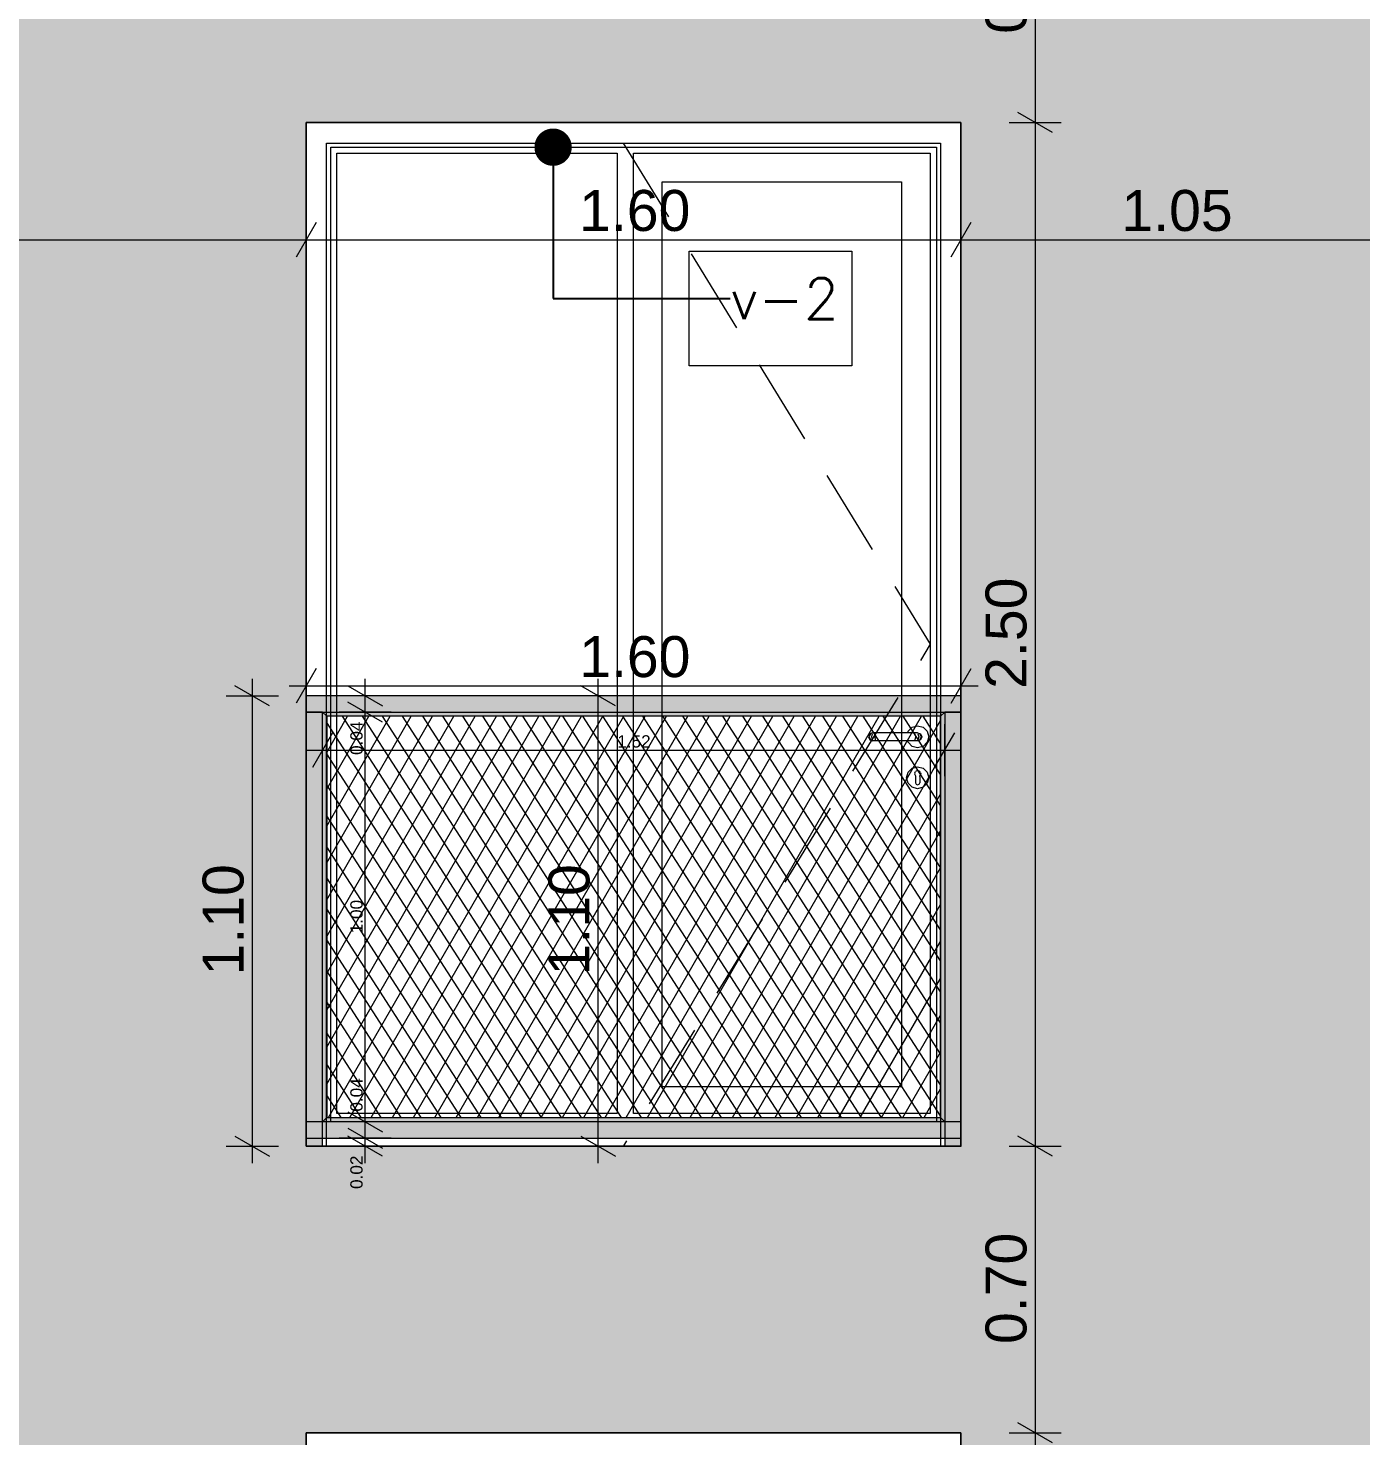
# Model space of a CAD drawing. Header units: millimetres. Extents: x 475616349 to 476941521, y 4620115302 to 4621446928.
# Drawn here: x 476679333 to 476682589, y 4620525313 to 4620528751 of the extents above; entities that cross this region are included whole.
import ezdxf

# ---------------------------------------------------------------- set-up
doc = ezdxf.new("R2010")
doc.units = ezdxf.units.MM
doc.header["$MEASUREMENT"] = 0
doc.linetypes.add('Hidden Line', pattern=[317.5, 211.666667, -105.833333])
for name, color, linetype, lineweight in [('2D Drafting - General_Pen_No__30_Pen_No__9_Pen_No__9_Pen_No__253', 252, 'Continuous', 0), ('2D Drafting - General_Pen_No__30_Pen_No__9_Pen_No__9_Pen_No__7', 7, 'Continuous', 0), ('2D Drafting - General_Pen_No__7_Pen_No__7', 7, 'Continuous', 0), ('New_2D Drafting - General_Pen_No__2_Pen_No__250', 7, 'Continuous', 0), ('New_2D Drafting - General_Pen_No__30_Pen_No__9_Pen_No__9_Pen_No__255', 255, 'Continuous', 0), ('New_2D Drafting - General_Pen_No__30_Pen_No__9_Pen_No__9_Pen_No__7', 7, 'Continuous', 0), ('New_2D Drafting - General_Pen_No__4', 7, 'Continuous', 0), ('New_2D Drafting - General_Pen_No__7', 7, 'Continuous', 0), ('New_Structural - Bearing_Pen_No__250', 7, 'Continuous', 0), ('New_zoma_Pen_No__4', 7, 'Continuous', 0), ('New_zoma_Pen_No__5', 5, 'Continuous', 0), ('New_zoma_Pen_No__7', 7, 'Continuous', 0)]:
    doc.layers.add(name, color=color, linetype=linetype, lineweight=lineweight)
doc.layers.add('New_zoma', color=7, linetype='Continuous')
doc.styles.add('GENERATED_STYLE_1', font='arial.ttf')
doc.dimstyles.new('GENERATED_STYLE__19', dxfattribs={"dimtxt": 100, "dimasz": 64.421331, "dimexe": 0.18, "dimexo": 3, "dimgap": 0.09, "dimtad": 1, "dimlfac": 0.001, "dimzin": 0, "dimdsep": 46, "dimtxsty": 'GENERATED_STYLE_1', "dimblk": 'ARROWHEAD_2', "dimblk1": 'ARROWHEAD_2', "dimblk2": 'ARROWHEAD_2', "dimcen": 0.09, "dimclrd": 7, "dimclre": 7, "dimclrt": 7, "dimadec": 0, "dimazin": 0, "dimtfac": 1, "dimtdec": 4, "dimtmove": 0, "dimatfit": 3, "dimfxl": 1, "dimtolj": 1, "dimtzin": 0, "dimarcsym": 0})
doc.dimstyles.new('GENERATED_STYLE__23', dxfattribs={"dimtxt": 30.000001, "dimasz": 64.421331, "dimexe": 0.18, "dimexo": 3, "dimgap": 0.09, "dimtad": 1, "dimtih": 1, "dimtoh": 1, "dimlfac": 0.001, "dimzin": 0, "dimdsep": 46, "dimtxsty": 'GENERATED_STYLE_1', "dimblk": 'ARROWHEAD_2', "dimblk1": 'ARROWHEAD_2', "dimblk2": 'ARROWHEAD_2', "dimcen": 0.09, "dimclrd": 5, "dimclre": 5, "dimclrt": 5, "dimadec": 0, "dimazin": 0, "dimtfac": 1, "dimtdec": 4, "dimtmove": 0, "dimatfit": 3, "dimfxl": 1, "dimtolj": 1, "dimtzin": 0, "dimarcsym": 0})
doc.dimstyles.new('GENERATED_STYLE__44', dxfattribs={"dimtxt": 30.000001, "dimasz": 64.421331, "dimexe": 0.18, "dimexo": 3, "dimgap": 0.09, "dimtad": 1, "dimlfac": 0.001, "dimzin": 0, "dimdsep": 46, "dimtxsty": 'GENERATED_STYLE_1', "dimblk": 'ARROWHEAD_2', "dimblk1": 'ARROWHEAD_2', "dimblk2": 'ARROWHEAD_2', "dimcen": 0.09, "dimclrd": 5, "dimclre": 5, "dimclrt": 5, "dimadec": 0, "dimazin": 0, "dimtfac": 1, "dimtdec": 4, "dimtmove": 0, "dimatfit": 3, "dimfxl": 1, "dimtolj": 1, "dimtzin": 0, "dimarcsym": 0})
doc.dimstyles.new('GENERATED_STYLE__45', dxfattribs={"dimtxt": 100, "dimasz": 64.421331, "dimexe": 0.18, "dimexo": 3, "dimgap": 0.09, "dimtad": 1, "dimtih": 1, "dimtoh": 1, "dimlfac": 0.001, "dimzin": 0, "dimdsep": 46, "dimtxsty": 'GENERATED_STYLE_1', "dimblk": 'ARROWHEAD_2', "dimblk1": 'ARROWHEAD_2', "dimblk2": 'ARROWHEAD_2', "dimcen": 0.09, "dimclrd": 5, "dimclre": 5, "dimclrt": 5, "dimadec": 0, "dimazin": 0, "dimtfac": 1, "dimtdec": 4, "dimtmove": 0, "dimatfit": 3, "dimfxl": 1, "dimtolj": 1, "dimtzin": 0, "dimarcsym": 0})
doc.dimstyles.new('GENERATED_STYLE__48', dxfattribs={"dimtxt": 0.18, "dimasz": 182.4, "dimexe": 0.18, "dimexo": 0.0625, "dimgap": 0.09, "dimtad": 0, "dimtih": 1, "dimtoh": 1, "dimdec": 4, "dimzin": 0, "dimdsep": 46, "dimcen": 0.09, "dimadec": 0, "dimazin": 0, "dimtfac": 1, "dimtdec": 4, "dimtmove": 0, "dimatfit": 3, "dimldrblk": 'ARROWHEAD_11', "dimfxl": 1, "dimtolj": 1, "dimtzin": 0, "dimarcsym": 0})
doc.dimstyles.new('GENERATED_STYLE__54', dxfattribs={"dimtxt": 100, "dimasz": 64.421331, "dimexe": 0.18, "dimexo": 3, "dimgap": 0.09, "dimtad": 1, "dimlfac": 0.001, "dimzin": 0, "dimdsep": 46, "dimtxsty": 'GENERATED_STYLE_1', "dimblk": 'ARROWHEAD_2', "dimblk1": 'ARROWHEAD_2', "dimblk2": 'ARROWHEAD_2', "dimcen": 0.09, "dimclrd": 5, "dimclre": 5, "dimclrt": 5, "dimadec": 0, "dimazin": 0, "dimtfac": 1, "dimtdec": 4, "dimtmove": 0, "dimatfit": 3, "dimfxl": 1, "dimtolj": 1, "dimtzin": 0, "dimarcsym": 0})

# ---------------------------------------------------------------- blocks, each defined once
blk = doc.blocks.new('*D802', base_point=(476577134.1, 4620325125.7))
at = {"layer": 'New_zoma_Pen_No__4', "color": 7, "linetype": 'Continuous', "lineweight": 0, "transparency": 16777216}
for p, q in [((476681793.4, 4620531720.4), (476681793.4, 4620529220.4)), ((476681729.9, 4620529220.4), (476681857, 4620529220.4)), ((476681835.8, 4620529195.9), (476681751.1, 4620529244.9)), ((476681793.4, 4620529220.4), (476681793.4, 4620528520.4)), ((476681835.8, 4620528495.9), (476681751.1, 4620528544.9)), ((476681729.9, 4620528520.4), (476681857, 4620528520.4)), ((476681793.4, 4620528520.4), (476681793.4, 4620526020.4))]:
    blk.add_line(p, q, dxfattribs=at)
at = {"layer": 'New_zoma_Pen_No__7', "color": 7, "lineweight": 0, "transparency": 16777216, "insert": (476681773.4, 4620528737.4), "char_height": 100, "attachment_point": 7, "rotation": 89.9998, "style": 'GENERATED_STYLE_1'}
blk.add_mtext('\\A1;{\\pql;\\fArial|b0|i0|c0|p34;0.70}', dxfattribs=at)
blk = doc.blocks.new('ARROWHEAD_2')
at = {"color": 0, "linetype": 'Continuous', "lineweight": 0}
for p, q in [((-0.378, -0.655), (0.378, 0.655)), ((0, 0), (-1, 0))]:
    blk.add_line(p, q, dxfattribs=at)
blk = doc.blocks.new('*D803', base_point=(476577134.1, 4620325125.7))
at = {"layer": 'New_zoma_Pen_No__4', "color": 7, "linetype": 'Continuous', "lineweight": 0, "transparency": 16777216}
for p, q in [((476681835.8, 4620528495.9), (476681751.1, 4620528544.9)), ((476681793.4, 4620528520.4), (476681793.4, 4620526020.4)), ((476681729.9, 4620526020.4), (476681857, 4620526020.4)), ((476681835.8, 4620525995.9), (476681751, 4620526044.9)), ((476681793.4, 4620526020.4), (476681793.4, 4620525320.4))]:
    blk.add_line(p, q, dxfattribs=at)
at = {"layer": 'New_zoma_Pen_No__7', "color": 7, "lineweight": 0, "transparency": 16777216, "insert": (476681773.4, 4620527137.4), "char_height": 100, "attachment_point": 7, "rotation": 89.9998, "style": 'GENERATED_STYLE_1'}
blk.add_mtext('\\A1;{\\pql;\\fArial|b0|i0|c0|p34;2.50}', dxfattribs=at)
blk = doc.blocks.new('*D804', base_point=(476577134.1, 4620325125.7))
at = {"layer": 'New_zoma_Pen_No__4', "color": 7, "linetype": 'Continuous', "lineweight": 0, "transparency": 16777216}
for p, q in [((476681835.8, 4620525995.9), (476681751, 4620526044.9)), ((476681793.4, 4620526020.4), (476681793.4, 4620525320.4)), ((476681835.8, 4620525295.9), (476681751, 4620525344.9)), ((476681729.8, 4620525320.4), (476681857, 4620525320.4))]:
    blk.add_line(p, q, dxfattribs=at)
at = {"layer": 'New_zoma_Pen_No__7', "color": 7, "lineweight": 0, "transparency": 16777216, "insert": (476681773.4, 4620525537.4), "char_height": 100, "attachment_point": 7, "rotation": 89.9998, "style": 'GENERATED_STYLE_1'}
blk.add_mtext('\\A1;{\\pql;\\fArial|b0|i0|c0|p34;0.70}', dxfattribs=at)
blk = doc.blocks.new('*D805', base_point=(476577134.1, 4620325125.7))
at = {"layer": 'New_zoma_Pen_No__4', "color": 7, "linetype": 'Continuous', "lineweight": 0, "transparency": 16777216}
for p, q in [((476681793.4, 4620526020.4), (476681793.4, 4620525320.4)), ((476681835.8, 4620525295.9), (476681751, 4620525344.9)), ((476681729.8, 4620525320.4), (476681857, 4620525320.4)), ((476681793.4, 4620525320.4), (476681793.4, 4620522820.4)), ((476681729.8, 4620522820.4), (476681857, 4620522820.4)), ((476681835.8, 4620522795.9), (476681751, 4620522844.9)), ((476681793.4, 4620522820.4), (476681793.4, 4620522120.4))]:
    blk.add_line(p, q, dxfattribs=at)
at = {"layer": 'New_zoma_Pen_No__7', "color": 7, "lineweight": 0, "transparency": 16777216, "insert": (476681773.4, 4620523937.4), "char_height": 100, "attachment_point": 7, "rotation": 89.9998, "style": 'GENERATED_STYLE_1'}
blk.add_mtext('\\A1;{\\pql;\\fArial|b0|i0|c0|p34;2.50}', dxfattribs=at)
blk = doc.blocks.new('*D811', base_point=(476577134.1, 4620325125.7))
at = {"layer": 'New_zoma_Pen_No__4', "color": 7, "linetype": 'Continuous', "lineweight": 0, "transparency": 16777216}
for p, q in [((476679880.5, 4620527161.9), (476679880.5, 4620527120.4)), ((476679817, 4620527120.4), (476679944.1, 4620527120.4)), ((476679922.9, 4620527095.9), (476679838.2, 4620527144.9)), ((476679880.5, 4620527120.4), (476679880.5, 4620526020.4)), ((476679817, 4620526020.4), (476679944.1, 4620526020.4)), ((476679838.2, 4620526044.9), (476679922.9, 4620525995.9)), ((476679880.5, 4620526020.4), (476679880.5, 4620525979))]:
    blk.add_line(p, q, dxfattribs=at)
at = {"layer": 'New_zoma_Pen_No__7', "color": 7, "lineweight": 0, "transparency": 16777216, "insert": (476679860.5, 4620526437.4), "char_height": 100, "attachment_point": 7, "rotation": 89.9998, "style": 'GENERATED_STYLE_1'}
blk.add_mtext('\\A1;{\\pql;\\fArial|b0|i0|c0|p34;1.10}', dxfattribs=at)
blk = doc.blocks.new('*D814', base_point=(476577134.1, 4620325125.7))
at = {"layer": 'New_zoma_Pen_No__4', "color": 7, "linetype": 'Continuous', "lineweight": 0, "transparency": 16777216}
for p, q in [((476676280.5, 4620527161.9), (476676280.5, 4620527120.4)), ((476676217, 4620527120.4), (476676344.1, 4620527120.4)), ((476676322.9, 4620527096), (476676238.1, 4620527144.9)), ((476676280.5, 4620527120.4), (476676280.5, 4620526020.4)), ((476676217, 4620526020.4), (476676344.1, 4620526020.4)), ((476676238.1, 4620526044.9), (476676322.9, 4620525996)), ((476676280.5, 4620526020.4), (476676280.5, 4620525979))]:
    blk.add_line(p, q, dxfattribs=at)
at = {"layer": 'New_zoma_Pen_No__7', "color": 7, "lineweight": 0, "transparency": 16777216, "insert": (476676260.5, 4620526437.4), "char_height": 100, "attachment_point": 7, "rotation": 89.9998, "style": 'GENERATED_STYLE_1'}
blk.add_mtext('\\A1;{\\pql;\\fArial|b0|i0|c0|p34;1.10}', dxfattribs=at)
blk = doc.blocks.new('*D1989', base_point=(476577134.1, 4620325125.7))
at = {"layer": 'New_zoma_Pen_No__5', "color": 5, "linetype": 'Continuous', "lineweight": 0, "transparency": 16777216}
for p, q in [((476680036.7, 4620527187.2), (476679987.7, 4620527102.4)), ((476680012.2, 4620527081.3), (476680012.2, 4620527208.4)), ((476681587.7, 4620527102.4), (476681636.7, 4620527187.2)), ((476681612.2, 4620527081.3), (476681612.2, 4620527208.4)), ((476679970.8, 4620527144.8), (476680012.2, 4620527144.8)), ((476680012.2, 4620527144.8), (476681612.2, 4620527144.8)), ((476681612.2, 4620527144.8), (476681653.7, 4620527144.8))]:
    blk.add_line(p, q, dxfattribs=at)
at = {"layer": 'New_zoma_Pen_No__5', "color": 5, "lineweight": 0, "transparency": 16777216, "insert": (476680679.2, 4620527164.8), "char_height": 100, "attachment_point": 7, "style": 'GENERATED_STYLE_1'}
blk.add_mtext('\\A1;{\\pql;\\fArial|b0|i0|c0|p34;1.60}', dxfattribs=at)
blk = doc.blocks.new('*D1990', base_point=(476577134.1, 4620325125.7))
at = {"layer": 'New_zoma_Pen_No__5', "color": 5, "linetype": 'Continuous', "lineweight": 0, "transparency": 16777216}
for p, q in [((476680052.2, 4620526924.2), (476680052.2, 4620527051.4)), ((476681572.2, 4620526924.2), (476681572.2, 4620527051.4)), ((476680076.7, 4620527030.2), (476680027.7, 4620526945.4)), ((476681547.7, 4620526945.4), (476681596.7, 4620527030.2)), ((476680010.8, 4620526987.8), (476680052.2, 4620526987.8)), ((476680052.2, 4620526987.8), (476681572.2, 4620526987.8)), ((476681572.2, 4620526987.8), (476681613.7, 4620526987.8))]:
    blk.add_line(p, q, dxfattribs=at)
at = {"layer": 'New_zoma_Pen_No__5', "color": 5, "lineweight": 0, "transparency": 16777216, "insert": (476680772.3, 4620526993.8), "char_height": 30, "attachment_point": 7, "style": 'GENERATED_STYLE_1'}
blk.add_mtext('\\A1;{\\pql;\\fArial|b0|i0|c0|p34;1.52}', dxfattribs=at)
blk = doc.blocks.new('ARROWHEAD_11')
at = {"color": 0, "linetype": 'Continuous', "lineweight": 0}
blk.add_line((0, 0), (-1, 0), dxfattribs=at)
at = {"color": 0, "linetype": 'Continuous', "lineweight": 0, "const_width": 0.25, "flags": 128}
blk.add_lwpolyline([(-0.125, 0, 1), (0.125, 0, 1)], format="xyb", close=True, dxfattribs=at)
blk = doc.blocks.new('*D2150', base_point=(476577134.1, 4620325125.7))
at = {"layer": 'New_zoma_Pen_No__4', "color": 7, "linetype": 'Continuous', "lineweight": 0, "transparency": 16777216}
for p, q in [((476676412, 4620524970.9), (476676412, 4620525098)), ((476678012, 4620524970.8), (476678012, 4620525098)), ((476676436.5, 4620525076.8), (476676387.5, 4620524992)), ((476678036.5, 4620525076.8), (476677987.5, 4620524992)), ((476676412, 4620525034.4), (476678012, 4620525034.4)), ((476678012, 4620525034.4), (476680012, 4620525034.4))]:
    blk.add_line(p, q, dxfattribs=at)
at = {"layer": 'New_zoma_Pen_No__7', "color": 7, "lineweight": 0, "transparency": 16777216, "insert": (476677079, 4620525054.4), "char_height": 100, "attachment_point": 7, "rotation": 359.9998, "style": 'GENERATED_STYLE_1'}
blk.add_mtext('\\A1;{\\pql;\\fArial|b0|i0|c0|p34;1.60}', dxfattribs=at)
blk = doc.blocks.new('*D2151', base_point=(476577134.1, 4620325125.7))
at = {"layer": 'New_zoma_Pen_No__4', "color": 7, "linetype": 'Continuous', "lineweight": 0, "transparency": 16777216}
for p, q in [((476678012, 4620524970.8), (476678012, 4620525098)), ((476680012, 4620524970.8), (476680012, 4620525098)), ((476678036.5, 4620525076.8), (476677987.5, 4620524992)), ((476680036.5, 4620525076.8), (476679987.5, 4620524992)), ((476678012, 4620525034.4), (476680012, 4620525034.4)), ((476680012, 4620525034.4), (476681612, 4620525034.4))]:
    blk.add_line(p, q, dxfattribs=at)
at = {"layer": 'New_zoma_Pen_No__7', "color": 7, "lineweight": 0, "transparency": 16777216, "insert": (476678879, 4620525054.4), "char_height": 100, "attachment_point": 7, "rotation": 359.9998, "style": 'GENERATED_STYLE_1'}
blk.add_mtext('\\A1;{\\pql;\\fArial|b0|i0|c0|p34;2.00}', dxfattribs=at)
blk = doc.blocks.new('*D2152', base_point=(476577134.1, 4620325125.7))
at = {"layer": 'New_zoma_Pen_No__4', "color": 7, "linetype": 'Continuous', "lineweight": 0, "transparency": 16777216}
for p, q in [((476680012, 4620524970.8), (476680012, 4620525098)), ((476681612, 4620524970.8), (476681612, 4620525098)), ((476680036.5, 4620525076.8), (476679987.5, 4620524992)), ((476681636.5, 4620525076.8), (476681587.5, 4620524992)), ((476680012, 4620525034.4), (476681612, 4620525034.4)), ((476681612, 4620525034.4), (476682662, 4620525034.4))]:
    blk.add_line(p, q, dxfattribs=at)
at = {"layer": 'New_zoma_Pen_No__7', "color": 7, "lineweight": 0, "transparency": 16777216, "insert": (476680679, 4620525054.4), "char_height": 100, "attachment_point": 7, "rotation": 359.9998, "style": 'GENERATED_STYLE_1'}
blk.add_mtext('\\A1;{\\pql;\\fArial|b0|i0|c0|p34;1.60}', dxfattribs=at)
blk = doc.blocks.new('*D2153', base_point=(476577134.1, 4620325125.7))
at = {"layer": 'New_zoma_Pen_No__4', "color": 7, "linetype": 'Continuous', "lineweight": 0, "transparency": 16777216}
for p, q in [((476681612, 4620524970.8), (476681612, 4620525098)), ((476682662, 4620524970.8), (476682662, 4620525098)), ((476681636.5, 4620525076.8), (476681587.5, 4620524992)), ((476682637.5, 4620524992), (476682686.5, 4620525076.8)), ((476681612, 4620525034.4), (476682662, 4620525034.4)), ((476682662, 4620525034.4), (476682703.5, 4620525034.4))]:
    blk.add_line(p, q, dxfattribs=at)
at = {"layer": 'New_zoma_Pen_No__7', "color": 7, "lineweight": 0, "transparency": 16777216, "insert": (476682004, 4620525054.4), "char_height": 100, "attachment_point": 7, "rotation": 359.9998, "style": 'GENERATED_STYLE_1'}
blk.add_mtext('\\A1;{\\pql;\\fArial|b0|i0|c0|p34;1.05}', dxfattribs=at)
blk = doc.blocks.new('*D2155', base_point=(476577134.1, 4620325125.7))
at = {"layer": 'New_zoma_Pen_No__4', "color": 7, "linetype": 'Continuous', "lineweight": 0, "transparency": 16777216}
for p, q in [((476676412, 4620528170.9), (476676412, 4620528298)), ((476678012, 4620528170.8), (476678012, 4620528298)), ((476676436.5, 4620528276.8), (476676387.5, 4620528192)), ((476678036.5, 4620528276.8), (476677987.5, 4620528192)), ((476676412, 4620528234.4), (476678012, 4620528234.4)), ((476678012, 4620528234.4), (476680012, 4620528234.4))]:
    blk.add_line(p, q, dxfattribs=at)
at = {"layer": 'New_zoma_Pen_No__7', "color": 7, "lineweight": 0, "transparency": 16777216, "insert": (476677079, 4620528254.4), "char_height": 100, "attachment_point": 7, "rotation": 359.9998, "style": 'GENERATED_STYLE_1'}
blk.add_mtext('\\A1;{\\pql;\\fArial|b0|i0|c0|p34;1.60}', dxfattribs=at)
blk = doc.blocks.new('*D2156', base_point=(476577134.1, 4620325125.7))
at = {"layer": 'New_zoma_Pen_No__4', "color": 7, "linetype": 'Continuous', "lineweight": 0, "transparency": 16777216}
for p, q in [((476678012, 4620528170.8), (476678012, 4620528298)), ((476680012, 4620528170.8), (476680012, 4620528298)), ((476678036.5, 4620528276.8), (476677987.5, 4620528192)), ((476680036.5, 4620528276.8), (476679987.5, 4620528192)), ((476678012, 4620528234.4), (476680012, 4620528234.4)), ((476680012, 4620528234.4), (476681612, 4620528234.4))]:
    blk.add_line(p, q, dxfattribs=at)
at = {"layer": 'New_zoma_Pen_No__7', "color": 7, "lineweight": 0, "transparency": 16777216, "insert": (476678879, 4620528254.4), "char_height": 100, "attachment_point": 7, "rotation": 359.9998, "style": 'GENERATED_STYLE_1'}
blk.add_mtext('\\A1;{\\pql;\\fArial|b0|i0|c0|p34;2.00}', dxfattribs=at)
blk = doc.blocks.new('*D2157', base_point=(476577134.1, 4620325125.7))
at = {"layer": 'New_zoma_Pen_No__4', "color": 7, "linetype": 'Continuous', "lineweight": 0, "transparency": 16777216}
for p, q in [((476680012, 4620528170.8), (476680012, 4620528298)), ((476681612, 4620528170.8), (476681612, 4620528298)), ((476680036.5, 4620528276.8), (476679987.5, 4620528192)), ((476681636.5, 4620528276.8), (476681587.5, 4620528192)), ((476680012, 4620528234.4), (476681612, 4620528234.4)), ((476681612, 4620528234.4), (476682662, 4620528234.4))]:
    blk.add_line(p, q, dxfattribs=at)
at = {"layer": 'New_zoma_Pen_No__7', "color": 7, "lineweight": 0, "transparency": 16777216, "insert": (476680679, 4620528254.4), "char_height": 100, "attachment_point": 7, "rotation": 359.9998, "style": 'GENERATED_STYLE_1'}
blk.add_mtext('\\A1;{\\pql;\\fArial|b0|i0|c0|p34;1.60}', dxfattribs=at)
blk = doc.blocks.new('*D2158', base_point=(476577134.1, 4620325125.7))
at = {"layer": 'New_zoma_Pen_No__4', "color": 7, "linetype": 'Continuous', "lineweight": 0, "transparency": 16777216}
for p, q in [((476681612, 4620528170.8), (476681612, 4620528298)), ((476682662, 4620528170.8), (476682662, 4620528298)), ((476681636.5, 4620528276.8), (476681587.5, 4620528192)), ((476682637.5, 4620528192), (476682686.5, 4620528276.8)), ((476681612, 4620528234.4), (476682662, 4620528234.4)), ((476682662, 4620528234.4), (476682703.5, 4620528234.4))]:
    blk.add_line(p, q, dxfattribs=at)
at = {"layer": 'New_zoma_Pen_No__7', "color": 7, "lineweight": 0, "transparency": 16777216, "insert": (476682004, 4620528254.4), "char_height": 100, "attachment_point": 7, "rotation": 359.9998, "style": 'GENERATED_STYLE_1'}
blk.add_mtext('\\A1;{\\pql;\\fArial|b0|i0|c0|p34;1.05}', dxfattribs=at)
blk = doc.blocks.new('*D2160', base_point=(476577134.1, 4620325125.7))
at = {"layer": 'New_zoma_Pen_No__4', "color": 7, "linetype": 'Continuous', "lineweight": 0, "transparency": 16777216}
for p, q in [((476678012, 4620531370.9), (476678012, 4620531498)), ((476676436.5, 4620531476.8), (476676387.5, 4620531392.1)), ((476678036.5, 4620531476.8), (476677987.5, 4620531392)), ((476676412, 4620531434.4), (476678012, 4620531434.4)), ((476678012, 4620531434.4), (476680012, 4620531434.4))]:
    blk.add_line(p, q, dxfattribs=at)
at = {"layer": 'New_zoma_Pen_No__7', "color": 7, "lineweight": 0, "transparency": 16777216, "insert": (476677079, 4620531454.4), "char_height": 100, "attachment_point": 7, "rotation": 359.9998, "style": 'GENERATED_STYLE_1'}
blk.add_mtext('\\A1;{\\pql;\\fArial|b0|i0|c0|p34;1.60}', dxfattribs=at)
blk = doc.blocks.new('*D2161', base_point=(476577134.1, 4620325125.7))
at = {"layer": 'New_zoma_Pen_No__4', "color": 7, "linetype": 'Continuous', "lineweight": 0, "transparency": 16777216}
for p, q in [((476680012, 4620531370.9), (476680012, 4620531498)), ((476678036.5, 4620531476.8), (476677987.5, 4620531392)), ((476680036.5, 4620531476.8), (476679987.6, 4620531392)), ((476678012, 4620531434.4), (476680012, 4620531434.4)), ((476680012, 4620531434.4), (476681612, 4620531434.4))]:
    blk.add_line(p, q, dxfattribs=at)
at = {"layer": 'New_zoma_Pen_No__7', "color": 7, "lineweight": 0, "transparency": 16777216, "insert": (476678879, 4620531454.4), "char_height": 100, "attachment_point": 7, "rotation": 359.9998, "style": 'GENERATED_STYLE_1'}
blk.add_mtext('\\A1;{\\pql;\\fArial|b0|i0|c0|p34;2.00}', dxfattribs=at)
blk = doc.blocks.new('*D2162', base_point=(476577134.1, 4620325125.7))
at = {"layer": 'New_zoma_Pen_No__4', "color": 7, "linetype": 'Continuous', "lineweight": 0, "transparency": 16777216}
for p, q in [((476681612, 4620531370.8), (476681612, 4620531498)), ((476680036.5, 4620531476.8), (476679987.6, 4620531392)), ((476681636.5, 4620531476.8), (476681587.6, 4620531392)), ((476680012, 4620531434.4), (476681612, 4620531434.4)), ((476681612, 4620531434.4), (476682662, 4620531434.4))]:
    blk.add_line(p, q, dxfattribs=at)
at = {"layer": 'New_zoma_Pen_No__7', "color": 7, "lineweight": 0, "transparency": 16777216, "insert": (476680679, 4620531454.4), "char_height": 100, "attachment_point": 7, "rotation": 359.9998, "style": 'GENERATED_STYLE_1'}
blk.add_mtext('\\A1;{\\pql;\\fArial|b0|i0|c0|p34;1.60}', dxfattribs=at)
blk = doc.blocks.new('*D2163', base_point=(476577134.1, 4620325125.7))
at = {"layer": 'New_zoma_Pen_No__4', "color": 7, "linetype": 'Continuous', "lineweight": 0, "transparency": 16777216}
for p, q in [((476682662, 4620531370.8), (476682662, 4620531498)), ((476681636.5, 4620531476.8), (476681587.6, 4620531392)), ((476682637.6, 4620531392), (476682686.5, 4620531476.8)), ((476681612, 4620531434.4), (476682662, 4620531434.4)), ((476682662, 4620531434.4), (476682703.5, 4620531434.4))]:
    blk.add_line(p, q, dxfattribs=at)
at = {"layer": 'New_zoma_Pen_No__7', "color": 7, "lineweight": 0, "transparency": 16777216, "insert": (476682004, 4620531454.4), "char_height": 100, "attachment_point": 7, "rotation": 359.9998, "style": 'GENERATED_STYLE_1'}
blk.add_mtext('\\A1;{\\pql;\\fArial|b0|i0|c0|p34;1.05}', dxfattribs=at)
blk = doc.blocks.new('*D2368', base_point=(476577134.1, 4620325125.7))
at = {"layer": 'New_zoma_Pen_No__5', "color": 5, "linetype": 'Continuous', "lineweight": 0, "transparency": 16777216}
for p, q in [((476680725.5, 4620527120.4), (476680725.5, 4620527161.9)), ((476680789.1, 4620527120.4), (476680661.9, 4620527120.4)), ((476680767.9, 4620527095.9), (476680683.1, 4620527144.9)), ((476680725.5, 4620526020.4), (476680725.5, 4620527120.4)), ((476680789.1, 4620526020.4), (476680661.9, 4620526020.4)), ((476680683.1, 4620526044.9), (476680767.9, 4620525995.9)), ((476680725.5, 4620525979), (476680725.5, 4620526020.4))]:
    blk.add_line(p, q, dxfattribs=at)
at = {"layer": 'New_zoma_Pen_No__5', "color": 5, "lineweight": 0, "transparency": 16777216, "insert": (476680705.5, 4620526437.4), "char_height": 100, "attachment_point": 7, "rotation": 90, "style": 'GENERATED_STYLE_1'}
blk.add_mtext('\\A1;{\\pql;\\fArial|b0|i0|c0|p34;1.10}', dxfattribs=at)
blk = doc.blocks.new('*D2369', base_point=(476577134.1, 4620325125.7))
at = {"layer": 'New_zoma_Pen_No__5', "color": 5, "linetype": 'Continuous', "lineweight": 0, "transparency": 16777216}
for p, q in [((476680114.1, 4620526064.9), (476680198.8, 4620526015.9)), ((476680220, 4620526040.4), (476680092.9, 4620526040.4)), ((476680220, 4620526020.4), (476680092.9, 4620526020.4)), ((476680198.8, 4620525995.9), (476680114.1, 4620526044.9)), ((476680156.4, 4620526020.4), (476680156.4, 4620526040.4)), ((476680156.4, 4620525979), (476680156.4, 4620526020.4))]:
    blk.add_line(p, q, dxfattribs=at)
at = {"layer": 'New_zoma_Pen_No__5', "color": 5, "lineweight": 0, "transparency": 16777216, "insert": (476680150.4, 4620525916.1), "char_height": 30, "attachment_point": 7, "rotation": 90, "style": 'GENERATED_STYLE_1'}
blk.add_mtext('\\A1;{\\pql;\\fArial|b0|i0|c0|p34;0.02}', dxfattribs=at)
blk = doc.blocks.new('*D2370', base_point=(476577134.1, 4620325125.7))
at = {"layer": 'New_zoma_Pen_No__5', "color": 5, "linetype": 'Continuous', "lineweight": 0, "transparency": 16777216}
for p, q in [((476680114.1, 4620526104.9), (476680198.8, 4620526055.9)), ((476680220, 4620526080.4), (476680092.9, 4620526080.4)), ((476680114.1, 4620526064.9), (476680198.8, 4620526015.9)), ((476680156.4, 4620526040.4), (476680156.4, 4620526080.4)), ((476680220, 4620526040.4), (476680092.9, 4620526040.4)), ((476680198.8, 4620525995.9), (476680114.1, 4620526044.9))]:
    blk.add_line(p, q, dxfattribs=at)
blk = doc.blocks.new('*D2371', base_point=(476577134.1, 4620325125.7))
at = {"layer": 'New_zoma_Pen_No__5', "color": 5, "linetype": 'Continuous', "lineweight": 0, "transparency": 16777216}
for p, q in [((476680198.8, 4620527055.9), (476680114.1, 4620527104.9)), ((476680220, 4620527080.4), (476680092.9, 4620527080.4)), ((476680156.4, 4620526080.4), (476680156.4, 4620527080.4)), ((476680114.1, 4620526104.9), (476680198.8, 4620526055.9)), ((476680220, 4620526080.4), (476680092.9, 4620526080.4))]:
    blk.add_line(p, q, dxfattribs=at)
at = {"layer": 'New_zoma_Pen_No__5', "color": 5, "lineweight": 0, "transparency": 16777216, "char_height": 30, "attachment_point": 7, "rotation": 90, "style": 'GENERATED_STYLE_1'}
for s, insert in [('\\A1;{\\pql;\\fArial|b0|i0|c0|p34;0.04}', (476680150.4, 4620526976.1)), ('\\A1;{\\pql;\\fArial|b0|i0|c0|p34;1.00}', (476680150.4, 4620526540.5)), ('\\A1;{\\pql;\\fArial|b0|i0|c0|p34;0.04}', (476680150.4, 4620526104.9))]:
    blk.add_mtext(s, dxfattribs=dict(at, insert=insert))
blk = doc.blocks.new('*D2372', base_point=(476577134.1, 4620325125.7))
at = {"layer": 'New_zoma_Pen_No__5', "color": 5, "linetype": 'Continuous', "lineweight": 0, "transparency": 16777216}
for p, q in [((476680156.4, 4620527120.4), (476680156.4, 4620527161.9)), ((476680220, 4620527120.4), (476680092.9, 4620527120.4)), ((476680114.1, 4620527144.9), (476680198.8, 4620527095.9)), ((476680156.4, 4620527080.4), (476680156.4, 4620527120.4)), ((476680198.8, 4620527055.9), (476680114.1, 4620527104.9)), ((476680220, 4620527080.4), (476680092.9, 4620527080.4))]:
    blk.add_line(p, q, dxfattribs=at)

msp = doc.modelspace()

# ---------------------------------------------------------------- hatches: boundary and pattern name
at = {"layer": '2D Drafting - General_Pen_No__30_Pen_No__9_Pen_No__9_Pen_No__253', "linetype": 'Continuous', "lineweight": 0}
h = msp.add_hatch(dxfattribs=at)
h.set_pattern_fill('BRICK___RUNNING_BOND', color=252, style=0, pattern_type=2)
h.set_pattern_definition([(0, (476692910.175, 4620522353.93), (0, 66.64), []), (90, (476692910.17, 4620522353.93), (-244.8, 0), [66.64, -66.64]), (90, (476693032.57, 4620522420.57), (-244.8, 0), [66.64, -66.64])])
h.paths.add_polyline_path([(476668932.159, 4620517320.329), (476672162.12, 4620517320.329), (476672162.12, 4620522126.83), (476671562.315, 4620522126.83), (476671562.315, 4620532420.374), (476675362.171, 4620532420.374), (476675362.171, 4620519520.275), (476678173.798, 4620519520.275), (476678173.798, 4620519520.362), (476679062.487, 4620519520.362), (476680662.487, 4620519520.362), (476682662.007, 4620519520.362), (476682662.007, 4620532420.362), (476688462.006, 4620532420.362), (476688462.006, 4620519520.362), (476689632.042, 4620519520.362), (476689632.042, 4620532819.955), (476688550.503, 4620532819.955), (476682661.97, 4620532819.955), (476668932.159, 4620532819.955)])
h.paths.add_polyline_path([(476669461.785, 4620525320.362), (476669461.785, 4620523720.362), (476671061.785, 4620523720.362), (476671061.785, 4620525320.362)], flags=0)
h.paths.add_polyline_path([(476669461.785, 4620526920.362), (476671061.785, 4620526920.362), (476671061.785, 4620528520.362), (476669461.785, 4620528520.362)], flags=0)
h.paths.add_polyline_path([(476669461.789, 4620531720.362), (476669461.789, 4620530120.362), (476671061.789, 4620530120.362), (476671061.789, 4620531720.362)], flags=0)
h.paths.add_polyline_path([(476671061.361, 4620518320.362), (476671061.361, 4620518920.362), (476669461.789, 4620518920.362), (476669461.789, 4620518320.362)], flags=0)
h.paths.add_polyline_path([(476669461.789, 4620520520.362), (476671061.789, 4620520520.362), (476671061.789, 4620522120.362), (476669461.789, 4620522120.362)], flags=0)
h.paths.add_polyline_path([(476676411.99, 4620528520.412), (476676411.99, 4620526020.412), (476678011.99, 4620526020.412), (476678011.99, 4620528520.412)], flags=0)
h.paths.add_polyline_path([(476678011.99, 4620522820.412), (476678011.99, 4620525320.412), (476676411.99, 4620525320.412), (476676411.99, 4620522820.412)], flags=0)
h.paths.add_polyline_path([(476676411.99, 4620529220.412), (476678011.99, 4620529220.412), (476678011.99, 4620531720.412), (476676411.99, 4620531720.412)], flags=0)
h.paths.add_polyline_path([(476680012.004, 4620531720.412), (476680012.004, 4620529220.412), (476681612.004, 4620529220.412), (476681612.004, 4620531720.412)], flags=0)
h.paths.add_polyline_path([(476680012.004, 4620528520.412), (476680012.004, 4620526020.412), (476681612.004, 4620526020.412), (476681612.004, 4620528520.412)], flags=0)
h.paths.add_polyline_path([(476680012.004, 4620522120.412), (476680012.004, 4620519620.412), (476680016.12, 4620519620.412), (476681612.004, 4620519620.412), (476681612.004, 4620522120.412)], flags=0)
h.paths.add_polyline_path([(476680012.004, 4620522820.412), (476681612.004, 4620522820.412), (476681612.004, 4620525320.412), (476680012.004, 4620525320.412)], flags=0)
at = {"layer": 'New_2D Drafting - General_Pen_No__30_Pen_No__9_Pen_No__9_Pen_No__255', "linetype": 'Continuous', "lineweight": 0}
for points in [[(476680012.219, 4620527120.413), (476680012.219, 4620527080.413), (476681612.219, 4620527080.413), (476681612.219, 4620527120.413)], [(476680012.206, 4620526020.412), (476680052.213, 4620526020.412), (476680052.213, 4620527080.413), (476680012.206, 4620527080.413)], [(476680062.213, 4620526090.412), (476680052.213, 4620526080.412), (476680052.213, 4620527080.413), (476680062.213, 4620527070.413)], [(476680062.213, 4620527070.413), (476680052.213, 4620527080.413), (476681572.213, 4620527080.413), (476681562.213, 4620527070.413)], [(476681572.213, 4620526080.412), (476681562.213, 4620526090.412), (476681562.213, 4620527070.413), (476681572.213, 4620527080.413)], [(476681572.213, 4620526020.412), (476681612.219, 4620526020.412), (476681612.219, 4620527080.413), (476681572.213, 4620527080.413)], [(476680052.213, 4620526080.412), (476680062.213, 4620526090.412), (476681562.213, 4620526090.412), (476681572.213, 4620526080.412)], [(476680012.206, 4620526080.412), (476680012.206, 4620526040.412), (476681612.219, 4620526040.412), (476681612.219, 4620526080.412)]]:
    msp.add_hatch(color=255, dxfattribs=at).paths.add_polyline_path(points)
at = {"layer": 'New_2D Drafting - General_Pen_No__7', "linetype": 'Continuous', "lineweight": 0}
h = msp.add_hatch(dxfattribs=at)
h.set_pattern_fill('BATT_INSULATION', style=0, pattern_type=2)
h.set_pattern_definition([(60, (476577134.07, 4620325125.74), (-38.971143, 22.5), []), (122.833095, (476577134.07, 4620325125.74), (36.80608, 18.75), [])])
h.paths.add_polyline_path([(476681562.213, 4620527070.413), (476680062.213, 4620527070.413), (476680062.213, 4620526090.412), (476681562.213, 4620526090.412)])

# ---------------------------------------------------------------- linework, layer by layer
at = {"layer": '2D Drafting - General_Pen_No__30_Pen_No__9_Pen_No__9_Pen_No__7', "color": 7, "linetype": 'Continuous', "lineweight": 0, "flags": 128}
for points in [[(476680012.004, 4620528520.412), (476680012.004, 4620526020.412), (476681612.004, 4620526020.412), (476681612.004, 4620528520.412)], [(476680012.004, 4620522820.412), (476681612.004, 4620522820.412), (476681612.004, 4620525320.412), (476680012.004, 4620525320.412)]]:
    msp.add_lwpolyline(points, close=True, dxfattribs=at)
at = {"layer": '2D Drafting - General_Pen_No__7_Pen_No__7', "color": 7, "linetype": 'Continuous', "lineweight": 0, "flags": 128}
for points in [[(476681607.879, 4620526020.399), (476680011.995, 4620526020.405), (476680012.004, 4620528520.405), (476681612.004, 4620528520.399)], [(476681612.004, 4620528520.399), (476681611.995, 4620526020.399), (476681607.879, 4620526020.399)], [(476681607.879, 4620522820.399), (476680011.995, 4620522820.405), (476680012.004, 4620525320.405), (476681612.004, 4620525320.399)], [(476681612.004, 4620525320.399), (476681611.995, 4620522820.399), (476681607.879, 4620522820.399)]]:
    msp.add_lwpolyline(points, dxfattribs=at)
for points in [[(476680062.004, 4620528470.403), (476681562.004, 4620528470.398), (476681561.995, 4620526020.4), (476680061.995, 4620526020.406)], [(476680072.004, 4620528460.403), (476681552.004, 4620528460.398), (476681551.995, 4620526080.401), (476680071.995, 4620526080.406)], [(476680087.003, 4620528445.403), (476680772.003, 4620528445.401), (476680771.995, 4620526100.403), (476680086.995, 4620526100.406)], [(476680811.999, 4620528445.401), (476681537.003, 4620528445.398), (476681536.995, 4620526100.401), (476680811.995, 4620526100.403)], [(476680882.003, 4620528375.401), (476681467.003, 4620528375.399), (476681466.996, 4620526165.401), (476680881.996, 4620526165.403)]]:
    msp.add_lwpolyline(points, close=True, dxfattribs=at)
at = {"layer": '2D Drafting - General_Pen_No__7_Pen_No__7', "color": 7, "linetype": 'Hidden Line', "lineweight": 0, "flags": 128}
msp.add_lwpolyline([(476680787.004, 4620528470.401), (476681536.999, 4620527246.276), (476680787.772, 4620526021.686)], dxfattribs=at)
at = {"layer": 'New_2D Drafting - General_Pen_No__2_Pen_No__250', "color": 7, "linetype": 'Continuous', "lineweight": 0, "flags": 128}
msp.add_lwpolyline([(476680948.097, 4620528206.033), (476681345.097, 4620528206.033), (476681345.097, 4620527926.345), (476680948.097, 4620527926.345)], close=True, dxfattribs=at)
at = {"layer": 'New_2D Drafting - General_Pen_No__30_Pen_No__9_Pen_No__9_Pen_No__7', "color": 7, "linetype": 'Continuous', "lineweight": 0, "flags": 128}
for points in [[(476680012.219, 4620527120.413), (476680012.219, 4620527080.413), (476681612.219, 4620527080.413), (476681612.219, 4620527120.413)], [(476680012.206, 4620526020.412), (476680052.213, 4620526020.412), (476680052.213, 4620527080.413), (476680012.206, 4620527080.413)], [(476680062.213, 4620526090.412), (476680052.213, 4620526080.412), (476680052.213, 4620527080.413), (476680062.213, 4620527070.413)], [(476680062.213, 4620527070.413), (476680052.213, 4620527080.413), (476681572.213, 4620527080.413), (476681562.213, 4620527070.413)], [(476681572.213, 4620526080.412), (476681562.213, 4620526090.412), (476681562.213, 4620527070.413), (476681572.213, 4620527080.413)], [(476681572.213, 4620526020.412), (476681612.219, 4620526020.412), (476681612.219, 4620527080.413), (476681572.213, 4620527080.413)], [(476680052.213, 4620526080.412), (476680062.213, 4620526090.412), (476681562.213, 4620526090.412), (476681572.213, 4620526080.412)], [(476680012.206, 4620526080.412), (476680012.206, 4620526040.412), (476681612.219, 4620526040.412), (476681612.219, 4620526080.412)]]:
    msp.add_lwpolyline(points, close=True, dxfattribs=at)
at = {"layer": 'New_2D Drafting - General_Pen_No__4', "color": 7, "linetype": 'Continuous', "lineweight": 0, "flags": 128}
msp.add_lwpolyline([(476681562.213, 4620527070.413), (476680062.213, 4620527070.413), (476680062.213, 4620526090.412), (476681562.213, 4620526090.412)], close=True, dxfattribs=at)
at = {"layer": 'New_Structural - Bearing_Pen_No__250', "color": 7, "linetype": 'Continuous', "lineweight": 0}
for p, q in [((476681492.608, 4620527043.782), (476681506.108, 4620527047.4)), ((476681506.108, 4620527047.4), (476681519.608, 4620527043.782)), ((476681389.037, 4620527027.471), (476681386.108, 4620527020.4)), ((476681386.108, 4620527020.4), (476681389.037, 4620527013.329)), ((476681390.589, 4620527027.471), (476681387.83, 4620527020.4)), ((476681387.83, 4620527020.4), (476681390.589, 4620527013.329)), ((476681396.108, 4620527030.4), (476681389.037, 4620527027.471)), ((476681389.037, 4620527013.329), (476681396.108, 4620527010.4)), ((476681395.404, 4620527027.471), (476681393.292, 4620527020.4)), ((476681393.292, 4620527020.4), (476681395.404, 4620527013.329)), ((476681397.25, 4620527030.4), (476681396.108, 4620527030.4)), ((476681400.502, 4620527030.4), (476681397.25, 4620527030.4)), ((476681405.368, 4620527030.4), (476681400.502, 4620527030.4)), ((476681402.609, 4620527027.471), (476681401.466, 4620527020.4)), ((476681401.466, 4620527020.4), (476681402.609, 4620527013.329)), ((476681411.108, 4620527030.4), (476681405.368, 4620527030.4)), ((476681491.108, 4620527030.4), (476681411.108, 4620527030.4)), ((476681481.788, 4620527030.4), (476681482.726, 4620527033.9)), ((476681482.726, 4620527033.9), (476681492.608, 4620527043.782)), ((476681496.849, 4620527030.4), (476681491.108, 4620527030.4)), ((476681501.715, 4620527030.4), (476681496.849, 4620527030.4)), ((476681500.75, 4620527020.4), (476681499.607, 4620527013.329)), ((476681499.608, 4620527027.471), (476681500.75, 4620527020.4)), ((476681504.966, 4620527030.4), (476681501.715, 4620527030.4)), ((476681506.108, 4620527030.4), (476681504.966, 4620527030.4)), ((476681506.108, 4620527030.4), (476681513.179, 4620527027.471)), ((476681513.179, 4620527013.328), (476681506.108, 4620527010.4)), ((476681506.813, 4620527027.471), (476681508.924, 4620527020.4)), ((476681508.924, 4620527020.4), (476681506.813, 4620527013.328)), ((476681511.627, 4620527027.471), (476681514.386, 4620527020.4)), ((476681514.386, 4620527020.4), (476681511.627, 4620527013.328)), ((476681513.179, 4620527027.471), (476681516.108, 4620527020.4)), ((476681516.108, 4620527020.4), (476681513.179, 4620527013.328)), ((476681519.608, 4620527043.782), (476681529.491, 4620527033.899)), ((476681529.491, 4620527033.899), (476681533.108, 4620527020.399)), ((476681533.108, 4620527020.399), (476681529.491, 4620527006.899)), ((476681397.25, 4620527010.4), (476681396.108, 4620527010.4)), ((476681400.502, 4620527010.4), (476681397.25, 4620527010.4)), ((476681405.368, 4620527010.4), (476681400.502, 4620527010.4)), ((476681411.108, 4620527010.4), (476681405.368, 4620527010.4)), ((476681491.108, 4620527010.4), (476681411.108, 4620527010.4)), ((476681482.726, 4620527006.9), (476681481.788, 4620527010.4)), ((476681492.608, 4620526997.017), (476681482.726, 4620527006.9)), ((476681496.848, 4620527010.4), (476681491.108, 4620527010.4)), ((476681506.108, 4620526993.4), (476681492.608, 4620526997.017)), ((476681501.715, 4620527010.4), (476681496.848, 4620527010.4)), ((476681504.966, 4620527010.4), (476681501.715, 4620527010.4)), ((476681506.108, 4620527010.4), (476681504.966, 4620527010.4)), ((476681519.608, 4620526997.017), (476681506.108, 4620526993.4)), ((476681529.491, 4620527006.899), (476681519.608, 4620526997.017)), ((476681492.608, 4620526943.782), (476681506.108, 4620526947.4)), ((476681506.108, 4620526947.4), (476681519.608, 4620526943.782)), ((476681479.108, 4620526920.4), (476681482.725, 4620526933.9)), ((476681482.725, 4620526906.9), (476681479.108, 4620526920.4)), ((476681482.725, 4620526933.9), (476681492.608, 4620526943.782)), ((476681499.388, 4620526932.039), (476681498.64, 4620526930.092)), ((476681498.64, 4620526930.092), (476681501.108, 4620526924.8)), ((476681499.388, 4620526932.039), (476681500.733, 4620526935.543)), ((476681506.108, 4620526937.825), (476681500.733, 4620526935.543)), ((476681501.108, 4620526924.8), (476681501.108, 4620526923.286)), ((476681501.108, 4620526923.286), (476681501.108, 4620526920.4)), ((476681501.108, 4620526920.4), (476681501.108, 4620526917.513)), ((476681501.108, 4620526917.513), (476681501.108, 4620526911.739)), ((476681501.108, 4620526911.739), (476681501.108, 4620526907.9)), ((476681511.483, 4620526935.543), (476681506.108, 4620526937.825)), ((476681511.108, 4620526924.8), (476681513.576, 4620526930.092)), ((476681511.108, 4620526923.286), (476681511.108, 4620526924.8)), ((476681511.108, 4620526923.286), (476681511.108, 4620526920.4)), ((476681511.108, 4620526920.4), (476681511.108, 4620526917.513)), ((476681511.108, 4620526917.513), (476681511.108, 4620526911.739)), ((476681511.108, 4620526911.739), (476681511.108, 4620526907.9)), ((476681512.828, 4620526932.039), (476681511.483, 4620526935.543)), ((476681512.828, 4620526932.039), (476681513.576, 4620526930.092)), ((476681519.608, 4620526943.782), (476681529.491, 4620526933.899)), ((476681529.491, 4620526933.899), (476681533.108, 4620526920.399)), ((476681533.108, 4620526920.399), (476681529.491, 4620526906.899)), ((476681492.608, 4620526897.017), (476681482.725, 4620526906.9)), ((476681506.108, 4620526893.4), (476681492.608, 4620526897.017)), ((476681501.108, 4620526907.9), (476681502.572, 4620526904.364)), ((476681502.572, 4620526904.364), (476681506.108, 4620526902.9)), ((476681506.108, 4620526902.9), (476681509.643, 4620526904.364)), ((476681519.608, 4620526897.017), (476681506.108, 4620526893.4)), ((476681509.643, 4620526904.364), (476681511.108, 4620526907.9)), ((476681529.491, 4620526906.899), (476681519.608, 4620526897.017))]:
    msp.add_line(p, q, dxfattribs=at)

# ---------------------------------------------------------------- texts
at = {"layer": 'New_2D Drafting - General_Pen_No__2_Pen_No__250', "color": 7, "linetype": 'Continuous', "lineweight": 0, "insert": (476681048.097, 4620528090.477), "char_height": 100, "attachment_point": 4}
msp.add_mtext('\\A1;{\\pql;\\Ftxt.shx;v-\\Ftxt.shx;2}', dxfattribs=at)

# ---------------------------------------------------------------- dimensions: what is measured, and where the dimension line sits
at = {"layer": 'New_zoma', "color": 7, "linetype": 'Continuous', "lineweight": 0}
for base, p1, p2, angle, picture, middle, turn in [((476681793.435, 4620528520.399), (476680012.206, 4620529220.412), (476680012.004, 4620528520.405), 269.999803, '*D802', (476681723.436, 4620528867.256), 89.999803), ((476678012.011, 4620531434.431), (476676411.99, 4620525320.417), (476678011.99, 4620525320.412), 359.999799, '*D2160', (476677208.865, 4620531504.434), 359.999799), ((476680012.025, 4620531434.424), (476678011.99, 4620525320.412), (476680012.004, 4620525320.405), 359.999799, '*D2161', (476679008.872, 4620531504.427), 359.999799), ((476681612.025, 4620531434.418), (476680012.004, 4620525320.405), (476681612.004, 4620525320.399), 359.999799, '*D2162', (476680808.879, 4620531504.421), 359.999799), ((476682662.028, 4620531434.415), (476681612.004, 4620525320.399), (476682662.007, 4620525320.361), 359.999799, '*D2163', (476682133.88, 4620531504.416), 359.999799), ((476681793.426, 4620526020.406), (476680012.004, 4620528520.405), (476680012.206, 4620526020.412), 269.999803, '*D803', (476681723.43, 4620527267.256), 89.999803), ((476678012, 4620528234.42), (476676411.99, 4620525320.417), (476678011.99, 4620525320.412), 359.999799, '*D2155', (476677208.854, 4620528304.422), 359.999799), ((476680012.014, 4620528234.413), (476678011.99, 4620525320.412), (476680012.004, 4620525320.405), 359.999799, '*D2156', (476679008.861, 4620528304.416), 359.999799), ((476681612.014, 4620528234.407), (476680012.004, 4620525320.405), (476681612.004, 4620525320.399), 359.999799, '*D2157', (476680808.868, 4620528304.41), 359.999799), ((476682662.017, 4620528234.403), (476681612.004, 4620525320.399), (476682662.007, 4620525320.361), 359.999799, '*D2158', (476682133.869, 4620528304.405), 359.999799), ((476676280.529, 4620526020.425), (476680012.219, 4620527120.413), (476680012.206, 4620526020.412), 269.999803, '*D814', (476676210.53, 4620526567.279), 89.999803), ((476679880.543, 4620526020.412), (476680012.219, 4620527120.413), (476680012.206, 4620526020.412), 269.999803, '*D811', (476679810.545, 4620526567.267), 89.999803), ((476681793.424, 4620525320.399), (476680012.206, 4620526020.412), (476680012.004, 4620525320.405), 269.999803, '*D804', (476681723.425, 4620525667.256), 89.999803), ((476681793.415, 4620522820.406), (476680012.004, 4620525320.405), (476680012.206, 4620522820.412), 269.999803, '*D805', (476681723.419, 4620524067.256), 89.999803), ((476678011.989, 4620525034.42), (476676411.99, 4620525320.417), (476678011.99, 4620525320.412), 359.999799, '*D2150', (476677208.842, 4620525104.422), 359.999799), ((476680012.003, 4620525034.413), (476678011.99, 4620525320.412), (476680012.004, 4620525320.405), 359.999799, '*D2151', (476679008.849, 4620525104.416), 359.999799), ((476681612.003, 4620525034.407), (476680012.004, 4620525320.405), (476681612.004, 4620525320.399), 359.999799, '*D2152', (476680808.856, 4620525104.41), 359.999799), ((476682662.006, 4620525034.403), (476681612.004, 4620525320.399), (476682662.007, 4620525320.361), 359.999799, '*D2153', (476682133.858, 4620525104.405), 359.999799)]:
    dim = msp.add_linear_dim(base=base, p1=p1, p2=p2, angle=angle, dimstyle='GENERATED_STYLE__19', dxfattribs=at)
    dim.commit()
    dim.dimension.update_dxf_attribs({"geometry": picture, "text_midpoint": middle, "dimtype": 160, "text_rotation": turn})
at = {"layer": 'New_zoma', "color": 5, "linetype": 'Continuous', "lineweight": 0}
for base, p1, p2, dimstyle, picture, middle in [((476681612.219, 4620527144.828), (476680012.219, 4620527120.413), (476681612.219, 4620527120.413), 'GENERATED_STYLE__45', '*D1989', (476680809.073, 4620527214.828)), ((476681572.213, 4620526987.781), (476680052.213, 4620527080.413), (476681572.213, 4620527080.413), 'GENERATED_STYLE__23', '*D1990', (476680811.269, 4620527008.781))]:
    dim = msp.add_linear_dim(base=base, p1=p1, p2=p2, dimstyle=dimstyle, dxfattribs=at)
    dim.commit()
    dim.dimension.update_dxf_attribs({"geometry": picture, "text_midpoint": middle, "dimtype": 160})
for base, p1, p2, dimstyle, picture, middle in [((476680725.52, 4620527120.413), (476680012.206, 4620526020.412), (476680012.219, 4620527120.413), 'GENERATED_STYLE__54', '*D2368', (476680655.52, 4620526567.266)), ((476680156.442, 4620527120.413), (476680012.219, 4620527080.413), (476680012.219, 4620527120.413), 'GENERATED_STYLE__44', '*D2372', (476680135.442, 4620527015.063)), ((476680156.442, 4620527080.413), (476680012.206, 4620526080.412), (476680012.219, 4620527080.413), 'GENERATED_STYLE__44', '*D2371', (476680135.442, 4620526579.469)), ((476680156.442, 4620526080.412), (476680012.206, 4620526040.412), (476680012.206, 4620526080.412), 'GENERATED_STYLE__44', '*D2370', (476680135.442, 4620526143.874)), ((476680156.442, 4620526040.412), (476680012.206, 4620526020.412), (476680012.206, 4620526040.412), 'GENERATED_STYLE__44', '*D2369', (476680135.442, 4620525955.062))]:
    dim = msp.add_linear_dim(base=base, p1=p1, p2=p2, angle=90, dimstyle=dimstyle, dxfattribs=at)
    dim.commit()
    dim.dimension.update_dxf_attribs({"geometry": picture, "text_midpoint": middle, "dimtype": 160, "text_rotation": 90})

# ---------------------------------------------------------------- leaders
at = {"layer": 'New_2D Drafting - General_Pen_No__2_Pen_No__250', "color": 7, "linetype": 'Continuous', "lineweight": 0, "annotation_type": 0, "has_hookline": 1, "hookline_direction": 0, "text_width": 266.667}
msp.add_leader([(476680615.446, 4620528460.402), (476680615.446, 4620528090.477), (476681048.007, 4620528090.477)], dimstyle='GENERATED_STYLE__48', dxfattribs=at)

doc.saveas('drawing.dxf')
